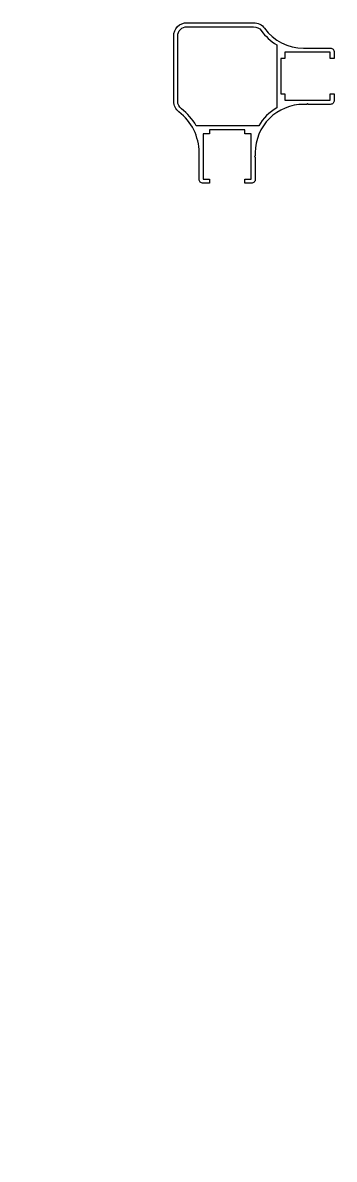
# Model space of a CAD drawing. Extents: x 80 to 196, y -182 to 242.
import ezdxf

# ---------------------------------------------------------------- set-up
doc = ezdxf.new("R2010")
doc.units = 0
doc.layers.get('DEFPOINTS').update_dxf_attribs({"linetype": 'CONTINUOUS'})
doc.layers.add('ANA', color=220, linetype='CONTINUOUS')

msp = doc.modelspace()

# ---------------------------------------------------------------- linework, layer by layer
at = {"layer": 'ANA', "color": 7}
for points in [[(162.64, 182.5), (162.64, 184), (165.04, 184), (165.04, 201), (162.64, 201), (162.64, 202.5), (149.44, 202.5), (149.44, 201), (147.04, 201), (147.04, 184), (149.44, 184), (149.44, 182.5), (147.04, 182.5, -0.414214), (145.54, 184), (145.54, 194, 0.234691), (138.02, 209.14, -0.234691), (136.04, 213.12), (136.04, 237.5, -0.414214), (141.04, 242.5), (165.92, 242.5, -0.24035), (169.97, 240.43, 0.24035), (184.54, 233), (194.54, 233, -0.414214), (196.04, 231.5), (196.04, 229.1), (194.54, 229.1), (194.54, 231.5), (177.54, 231.5), (177.54, 229.1), (176.04, 229.1), (176.04, 215.9), (177.54, 215.9), (177.54, 213.5), (194.54, 213.5), (194.54, 215.9), (196.04, 215.9), (196.04, 213.5, -0.414214), (194.54, 212), (186.34, 212), (186.04, 212.3), (185.74, 212), (184.54, 212, 0.414214), (166.54, 194), (166.54, 192.8), (166.24, 192.5), (166.54, 192.2), (166.54, 184, -0.414214), (165.04, 182.5)], [(165.92, 241, -0.24035), (168.75, 239.55, 0.101606), (174.54, 234.26), (174.54, 210.74, 0.124097), (167.8, 204), (144.43, 204, 0.103493), (138.92, 210.33, -0.234691), (137.54, 213.12), (137.54, 237.5, -0.414214), (141.04, 241)]]:
    msp.add_lwpolyline(points, format="xyb", close=True, dxfattribs=at)
at = {"layer": 'DEFPOINTS', "color": 0, "linetype": 'BYBLOCK'}
msp.add_point((79.64, -182.21), dxfattribs=at)

doc.saveas('drawing.dxf')
